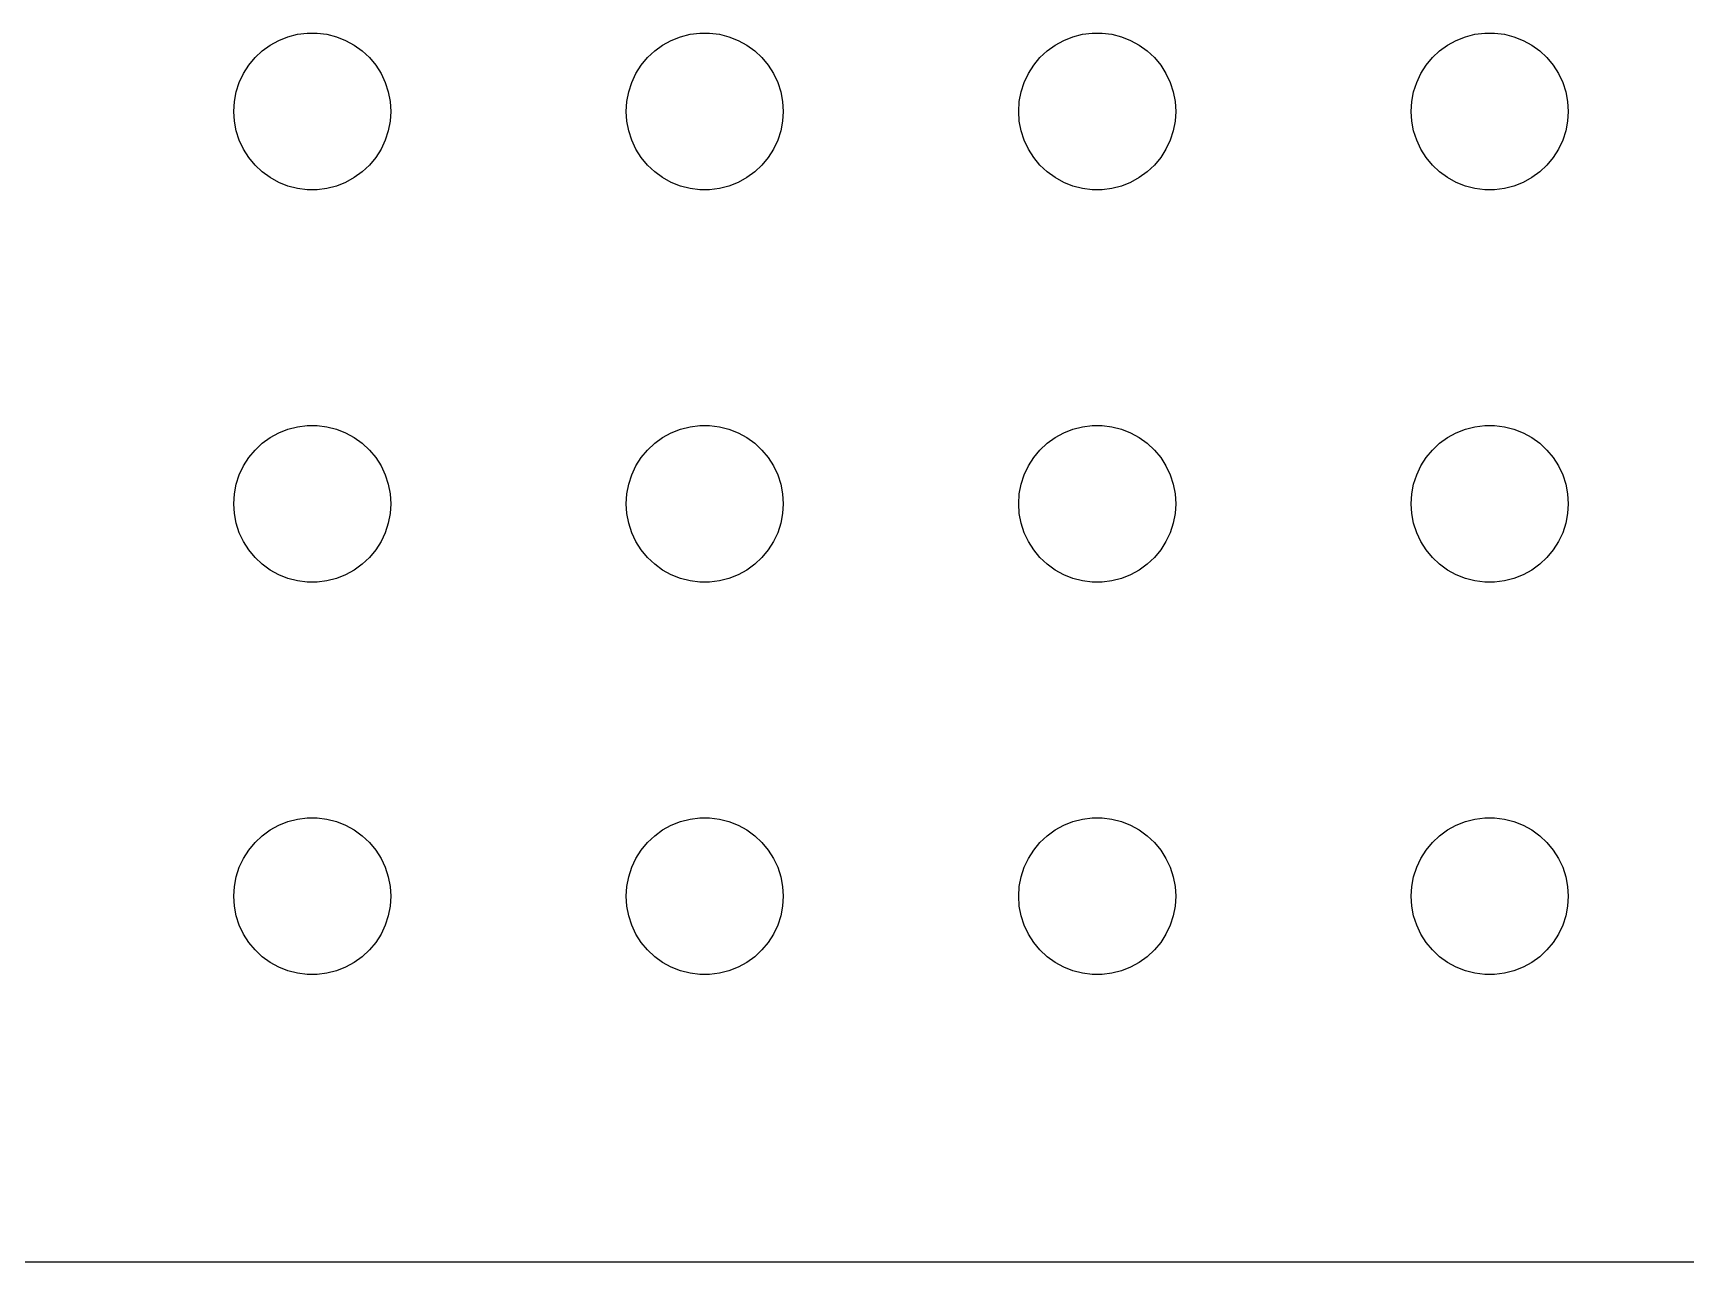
# Model space of a CAD drawing. Header units: metres. Extents: x -134 to 134, y 62 to 166.
# Drawn here: x -35.33 to -3.75, y 62.01 to 85.5 of the extents above; entities that cross this region are included whole.
import ezdxf

# ---------------------------------------------------------------- set-up
doc = ezdxf.new("R2010")
doc.units = ezdxf.units.M

msp = doc.modelspace()

# ---------------------------------------------------------------- linework, layer by layer
for p, q in [((-30.8037, 85.2665), (-30.6387, 85.3573)), ((-30.6387, 85.3573), (-30.4635, 85.4266)), ((-30.4635, 85.4266), (-30.2811, 85.4734)), ((-30.2811, 85.4734), (-30.0942, 85.497)), ((-30.0942, 85.497), (-29.9058, 85.497)), ((-29.9058, 85.497), (-29.7189, 85.4734)), ((-29.7189, 85.4734), (-29.5365, 85.4266)), ((-29.5365, 85.4266), (-29.3613, 85.3573)), ((-29.3613, 85.3573), (-29.1963, 85.2665)), ((-23.3037, 85.2665), (-23.1387, 85.3573)), ((-23.1387, 85.3573), (-22.9635, 85.4266)), ((-22.9635, 85.4266), (-22.7811, 85.4734)), ((-22.7811, 85.4734), (-22.5942, 85.497)), ((-22.5942, 85.497), (-22.4058, 85.497)), ((-22.4058, 85.497), (-22.2189, 85.4734)), ((-22.2189, 85.4734), (-22.0365, 85.4266)), ((-22.0365, 85.4266), (-21.8613, 85.3573)), ((-21.8613, 85.3573), (-21.6963, 85.2665)), ((-15.8037, 85.2665), (-15.6387, 85.3573)), ((-15.6387, 85.3573), (-15.4635, 85.4266)), ((-15.4635, 85.4266), (-15.2811, 85.4734)), ((-15.2811, 85.4734), (-15.0942, 85.497)), ((-15.0942, 85.497), (-14.9058, 85.497)), ((-14.9058, 85.497), (-14.7189, 85.4734)), ((-14.7189, 85.4734), (-14.5365, 85.4266)), ((-14.5365, 85.4266), (-14.3613, 85.3573)), ((-14.3613, 85.3573), (-14.1963, 85.2665)), ((-8.30373, 85.2665), (-8.13866, 85.3573)), ((-8.13866, 85.3573), (-7.96352, 85.4266)), ((-7.96352, 85.4266), (-7.78107, 85.4734)), ((-7.78107, 85.4734), (-7.59418, 85.497)), ((-7.59418, 85.497), (-7.40581, 85.497)), ((-7.40581, 85.497), (-7.21892, 85.4734)), ((-7.21892, 85.4734), (-7.03647, 85.4266)), ((-7.03647, 85.4266), (-6.86133, 85.3573)), ((-6.86133, 85.3573), (-6.69626, 85.2665)), ((-31.2135, 84.8817), (-31.0934, 85.0268)), ((-31.0934, 85.0268), (-30.9561, 85.1558)), ((-30.9561, 85.1558), (-30.8037, 85.2665)), ((-29.1963, 85.2665), (-29.0439, 85.1558)), ((-29.0439, 85.1558), (-28.9065, 85.0268)), ((-28.9065, 85.0268), (-28.7865, 84.8817)), ((-23.7135, 84.8817), (-23.5934, 85.0268)), ((-23.5934, 85.0268), (-23.4561, 85.1558)), ((-23.4561, 85.1558), (-23.3037, 85.2665)), ((-21.6963, 85.2665), (-21.5439, 85.1558)), ((-21.5439, 85.1558), (-21.4065, 85.0268)), ((-21.4065, 85.0268), (-21.2865, 84.8817)), ((-16.2135, 84.8817), (-16.0934, 85.0268)), ((-16.0934, 85.0268), (-15.9561, 85.1558)), ((-15.9561, 85.1558), (-15.8037, 85.2665)), ((-14.1963, 85.2665), (-14.0439, 85.1558)), ((-14.0439, 85.1558), (-13.9065, 85.0268)), ((-13.9065, 85.0268), (-13.7865, 84.8817)), ((-8.71352, 84.8817), (-8.59344, 85.0268)), ((-8.59344, 85.0268), (-8.45613, 85.1558)), ((-8.45613, 85.1558), (-8.30373, 85.2665)), ((-6.69626, 85.2665), (-6.54385, 85.1558)), ((-6.54385, 85.1558), (-6.40654, 85.0268)), ((-6.40654, 85.0268), (-6.28647, 84.8817)), ((-31.3947, 84.5522), (-31.3145, 84.7226)), ((-31.3145, 84.7226), (-31.2135, 84.8817)), ((-28.7865, 84.8817), (-28.6855, 84.7226)), ((-28.6855, 84.7226), (-28.6053, 84.5522)), ((-23.8947, 84.5522), (-23.8145, 84.7226)), ((-23.8145, 84.7226), (-23.7135, 84.8817)), ((-21.2865, 84.8817), (-21.1855, 84.7226)), ((-21.1855, 84.7226), (-21.1053, 84.5522)), ((-16.3947, 84.5522), (-16.3145, 84.7226)), ((-16.3145, 84.7226), (-16.2135, 84.8817)), ((-13.7865, 84.8817), (-13.6855, 84.7226)), ((-13.6855, 84.7226), (-13.6053, 84.5522)), ((-8.89465, 84.5522), (-8.81445, 84.7226)), ((-8.81445, 84.7226), (-8.71352, 84.8817)), ((-6.28647, 84.8817), (-6.18553, 84.7226)), ((-6.18553, 84.7226), (-6.10533, 84.5522)), ((-31.4882, 84.188), (-31.4529, 84.373)), ((-31.4529, 84.373), (-31.3947, 84.5522)), ((-28.6053, 84.5522), (-28.5471, 84.373)), ((-28.5471, 84.373), (-28.5118, 84.188)), ((-23.9882, 84.188), (-23.9529, 84.373)), ((-23.9529, 84.373), (-23.8947, 84.5522)), ((-21.1053, 84.5522), (-21.0471, 84.373)), ((-21.0471, 84.373), (-21.0118, 84.188)), ((-16.4882, 84.188), (-16.4529, 84.373)), ((-16.4529, 84.373), (-16.3947, 84.5522)), ((-13.6053, 84.5522), (-13.5471, 84.373)), ((-13.5471, 84.373), (-13.5118, 84.188)), ((-8.98816, 84.188), (-8.95287, 84.373)), ((-8.95287, 84.373), (-8.89465, 84.5522)), ((-6.10533, 84.5522), (-6.04712, 84.373)), ((-6.04712, 84.373), (-6.01183, 84.188)), ((-31.5, 84), (-31.4882, 84.188)), ((-28.5118, 84.188), (-28.5, 84)), ((-24, 84), (-23.9882, 84.188)), ((-21.0118, 84.188), (-21, 84)), ((-16.5, 84), (-16.4882, 84.188)), ((-13.5118, 84.188), (-13.5, 84)), ((-9, 84), (-8.98816, 84.188)), ((-6.01183, 84.188), (-6, 84)), ((-31.4882, 83.812), (-31.5, 84)), ((-31.4529, 83.627), (-31.4882, 83.812)), ((-28.5118, 83.812), (-28.5471, 83.627)), ((-28.5, 84), (-28.5118, 83.812)), ((-23.9882, 83.812), (-24, 84)), ((-23.9529, 83.627), (-23.9882, 83.812)), ((-21.0118, 83.812), (-21.0471, 83.627)), ((-21, 84), (-21.0118, 83.812)), ((-16.4882, 83.812), (-16.5, 84)), ((-16.4529, 83.627), (-16.4882, 83.812)), ((-13.5118, 83.812), (-13.5471, 83.627)), ((-13.5, 84), (-13.5118, 83.812)), ((-8.98816, 83.812), (-9, 84)), ((-8.95287, 83.627), (-8.98816, 83.812)), ((-6.01183, 83.812), (-6.04712, 83.627)), ((-6, 84), (-6.01183, 83.812)), ((-31.3947, 83.4478), (-31.4529, 83.627)), ((-31.3145, 83.2774), (-31.3947, 83.4478)), ((-28.6053, 83.4478), (-28.6855, 83.2774)), ((-28.5471, 83.627), (-28.6053, 83.4478)), ((-23.8947, 83.4478), (-23.9529, 83.627)), ((-23.8145, 83.2774), (-23.8947, 83.4478)), ((-21.1053, 83.4478), (-21.1855, 83.2774)), ((-21.0471, 83.627), (-21.1053, 83.4478)), ((-16.3947, 83.4478), (-16.4529, 83.627)), ((-16.3145, 83.2774), (-16.3947, 83.4478)), ((-13.6053, 83.4478), (-13.6855, 83.2774)), ((-13.5471, 83.627), (-13.6053, 83.4478)), ((-8.89465, 83.4478), (-8.95287, 83.627)), ((-8.81445, 83.2774), (-8.89465, 83.4478)), ((-6.10533, 83.4478), (-6.18553, 83.2774)), ((-6.04712, 83.627), (-6.10533, 83.4478)), ((-31.2135, 83.1183), (-31.3145, 83.2774)), ((-31.0934, 82.9732), (-31.2135, 83.1183)), ((-28.7865, 83.1183), (-28.9065, 82.9732)), ((-28.6855, 83.2774), (-28.7865, 83.1183)), ((-23.7135, 83.1183), (-23.8145, 83.2774)), ((-23.5934, 82.9732), (-23.7135, 83.1183)), ((-21.2865, 83.1183), (-21.4065, 82.9732)), ((-21.1855, 83.2774), (-21.2865, 83.1183)), ((-16.2135, 83.1183), (-16.3145, 83.2774)), ((-16.0934, 82.9732), (-16.2135, 83.1183)), ((-13.7865, 83.1183), (-13.9065, 82.9732)), ((-13.6855, 83.2774), (-13.7865, 83.1183)), ((-8.71352, 83.1183), (-8.81445, 83.2774)), ((-8.59344, 82.9732), (-8.71352, 83.1183)), ((-6.28647, 83.1183), (-6.40654, 82.9732)), ((-6.18553, 83.2774), (-6.28647, 83.1183)), ((-30.9561, 82.8442), (-31.0934, 82.9732)), ((-30.8037, 82.7335), (-30.9561, 82.8442)), ((-29.0439, 82.8442), (-29.1963, 82.7335)), ((-28.9065, 82.9732), (-29.0439, 82.8442)), ((-23.4561, 82.8442), (-23.5934, 82.9732)), ((-23.3037, 82.7335), (-23.4561, 82.8442)), ((-21.5439, 82.8442), (-21.6963, 82.7335)), ((-21.4065, 82.9732), (-21.5439, 82.8442)), ((-15.9561, 82.8442), (-16.0934, 82.9732)), ((-15.8037, 82.7335), (-15.9561, 82.8442)), ((-14.0439, 82.8442), (-14.1963, 82.7335)), ((-13.9065, 82.9732), (-14.0439, 82.8442)), ((-8.45613, 82.8442), (-8.59344, 82.9732)), ((-8.30373, 82.7335), (-8.45613, 82.8442)), ((-6.54385, 82.8442), (-6.69626, 82.7335)), ((-6.40654, 82.9732), (-6.54385, 82.8442)), ((-30.6387, 82.6428), (-30.8037, 82.7335)), ((-30.4635, 82.5734), (-30.6387, 82.6428)), ((-30.2811, 82.5266), (-30.4635, 82.5734)), ((-30.0942, 82.503), (-30.2811, 82.5266)), ((-29.9058, 82.503), (-30.0942, 82.503)), ((-29.7189, 82.5266), (-29.9058, 82.503)), ((-29.5365, 82.5734), (-29.7189, 82.5266)), ((-29.3613, 82.6428), (-29.5365, 82.5734)), ((-29.1963, 82.7335), (-29.3613, 82.6428)), ((-23.1387, 82.6428), (-23.3037, 82.7335)), ((-22.9635, 82.5734), (-23.1387, 82.6428)), ((-22.7811, 82.5266), (-22.9635, 82.5734)), ((-22.5942, 82.503), (-22.7811, 82.5266)), ((-22.4058, 82.503), (-22.5942, 82.503)), ((-22.2189, 82.5266), (-22.4058, 82.503)), ((-22.0365, 82.5734), (-22.2189, 82.5266)), ((-21.8613, 82.6428), (-22.0365, 82.5734)), ((-21.6963, 82.7335), (-21.8613, 82.6428)), ((-15.6387, 82.6428), (-15.8037, 82.7335)), ((-15.4635, 82.5734), (-15.6387, 82.6428)), ((-15.2811, 82.5266), (-15.4635, 82.5734)), ((-15.0942, 82.503), (-15.2811, 82.5266)), ((-14.9058, 82.503), (-15.0942, 82.503)), ((-14.7189, 82.5266), (-14.9058, 82.503)), ((-14.5365, 82.5734), (-14.7189, 82.5266)), ((-14.3613, 82.6428), (-14.5365, 82.5734)), ((-14.1963, 82.7335), (-14.3613, 82.6428)), ((-8.13866, 82.6428), (-8.30373, 82.7335)), ((-7.96352, 82.5734), (-8.13866, 82.6428)), ((-7.78107, 82.5266), (-7.96352, 82.5734)), ((-7.59418, 82.503), (-7.78107, 82.5266)), ((-7.40581, 82.503), (-7.59418, 82.503)), ((-7.21892, 82.5266), (-7.40581, 82.503)), ((-7.03647, 82.5734), (-7.21892, 82.5266)), ((-6.86133, 82.6428), (-7.03647, 82.5734)), ((-6.69626, 82.7335), (-6.86133, 82.6428)), ((-30.9561, 77.6558), (-30.8037, 77.7665)), ((-30.8037, 77.7665), (-30.6387, 77.8572)), ((-30.6387, 77.8572), (-30.4635, 77.9266)), ((-30.4635, 77.9266), (-30.2811, 77.9734)), ((-30.2811, 77.9734), (-30.0942, 77.997)), ((-30.0942, 77.997), (-29.9058, 77.997)), ((-29.9058, 77.997), (-29.7189, 77.9734)), ((-29.7189, 77.9734), (-29.5365, 77.9266)), ((-29.5365, 77.9266), (-29.3613, 77.8572)), ((-29.3613, 77.8572), (-29.1963, 77.7665)), ((-29.1963, 77.7665), (-29.0439, 77.6558)), ((-23.4561, 77.6558), (-23.3037, 77.7665)), ((-23.3037, 77.7665), (-23.1387, 77.8572)), ((-23.1387, 77.8572), (-22.9635, 77.9266)), ((-22.9635, 77.9266), (-22.7811, 77.9734)), ((-22.7811, 77.9734), (-22.5942, 77.997)), ((-22.5942, 77.997), (-22.4058, 77.997)), ((-22.4058, 77.997), (-22.2189, 77.9734)), ((-22.2189, 77.9734), (-22.0365, 77.9266)), ((-22.0365, 77.9266), (-21.8613, 77.8572)), ((-21.8613, 77.8572), (-21.6963, 77.7665)), ((-21.6963, 77.7665), (-21.5439, 77.6558)), ((-15.9561, 77.6558), (-15.8037, 77.7665)), ((-15.8037, 77.7665), (-15.6387, 77.8572)), ((-15.6387, 77.8572), (-15.4635, 77.9266)), ((-15.4635, 77.9266), (-15.2811, 77.9734)), ((-15.2811, 77.9734), (-15.0942, 77.997)), ((-15.0942, 77.997), (-14.9058, 77.997)), ((-14.9058, 77.997), (-14.7189, 77.9734)), ((-14.7189, 77.9734), (-14.5365, 77.9266)), ((-14.5365, 77.9266), (-14.3613, 77.8572)), ((-14.3613, 77.8572), (-14.1963, 77.7665)), ((-14.1963, 77.7665), (-14.0439, 77.6558)), ((-8.45613, 77.6558), (-8.30373, 77.7665)), ((-8.30373, 77.7665), (-8.13866, 77.8572)), ((-8.13866, 77.8572), (-7.96352, 77.9266)), ((-7.96352, 77.9266), (-7.78107, 77.9734)), ((-7.78107, 77.9734), (-7.59418, 77.997)), ((-7.59418, 77.997), (-7.40581, 77.997)), ((-7.40581, 77.997), (-7.21892, 77.9734)), ((-7.21892, 77.9734), (-7.03647, 77.9266)), ((-7.03647, 77.9266), (-6.86133, 77.8572)), ((-6.86133, 77.8572), (-6.69626, 77.7665)), ((-6.69626, 77.7665), (-6.54385, 77.6558)), ((-31.2135, 77.3817), (-31.0934, 77.5268)), ((-31.0934, 77.5268), (-30.9561, 77.6558)), ((-29.0439, 77.6558), (-28.9065, 77.5268)), ((-28.9065, 77.5268), (-28.7865, 77.3817)), ((-23.7135, 77.3817), (-23.5934, 77.5268)), ((-23.5934, 77.5268), (-23.4561, 77.6558)), ((-21.5439, 77.6558), (-21.4065, 77.5268)), ((-21.4065, 77.5268), (-21.2865, 77.3817)), ((-16.2135, 77.3817), (-16.0934, 77.5268)), ((-16.0934, 77.5268), (-15.9561, 77.6558)), ((-14.0439, 77.6558), (-13.9065, 77.5268)), ((-13.9065, 77.5268), (-13.7865, 77.3817)), ((-8.71352, 77.3817), (-8.59344, 77.5268)), ((-8.59344, 77.5268), (-8.45613, 77.6558)), ((-6.54385, 77.6558), (-6.40654, 77.5268)), ((-6.40654, 77.5268), (-6.28647, 77.3817)), ((-31.3947, 77.0522), (-31.3145, 77.2226)), ((-31.3145, 77.2226), (-31.2135, 77.3817)), ((-28.7865, 77.3817), (-28.6855, 77.2226)), ((-28.6855, 77.2226), (-28.6053, 77.0522)), ((-23.8947, 77.0522), (-23.8145, 77.2226)), ((-23.8145, 77.2226), (-23.7135, 77.3817)), ((-21.2865, 77.3817), (-21.1855, 77.2226)), ((-21.1855, 77.2226), (-21.1053, 77.0522)), ((-16.3947, 77.0522), (-16.3145, 77.2226)), ((-16.3145, 77.2226), (-16.2135, 77.3817)), ((-13.7865, 77.3817), (-13.6855, 77.2226)), ((-13.6855, 77.2226), (-13.6053, 77.0522)), ((-8.89465, 77.0522), (-8.81445, 77.2226)), ((-8.81445, 77.2226), (-8.71352, 77.3817)), ((-6.28647, 77.3817), (-6.18553, 77.2226)), ((-6.18553, 77.2226), (-6.10533, 77.0522)), ((-31.4882, 76.688), (-31.4529, 76.873)), ((-31.4529, 76.873), (-31.3947, 77.0522)), ((-28.6053, 77.0522), (-28.5471, 76.873)), ((-28.5471, 76.873), (-28.5118, 76.688)), ((-23.9882, 76.688), (-23.9529, 76.873)), ((-23.9529, 76.873), (-23.8947, 77.0522)), ((-21.1053, 77.0522), (-21.0471, 76.873)), ((-21.0471, 76.873), (-21.0118, 76.688)), ((-16.4882, 76.688), (-16.4529, 76.873)), ((-16.4529, 76.873), (-16.3947, 77.0522)), ((-13.6053, 77.0522), (-13.5471, 76.873)), ((-13.5471, 76.873), (-13.5118, 76.688)), ((-8.98816, 76.688), (-8.95287, 76.873)), ((-8.95287, 76.873), (-8.89465, 77.0522)), ((-6.10533, 77.0522), (-6.04712, 76.873)), ((-6.04712, 76.873), (-6.01183, 76.688)), ((-31.5, 76.5), (-31.4882, 76.688)), ((-31.4882, 76.312), (-31.5, 76.5)), ((-28.5118, 76.688), (-28.5, 76.5)), ((-28.5, 76.5), (-28.5118, 76.312)), ((-24, 76.5), (-23.9882, 76.688)), ((-23.9882, 76.312), (-24, 76.5)), ((-21.0118, 76.688), (-21, 76.5)), ((-21, 76.5), (-21.0118, 76.312)), ((-16.5, 76.5), (-16.4882, 76.688)), ((-16.4882, 76.312), (-16.5, 76.5)), ((-13.5118, 76.688), (-13.5, 76.5)), ((-13.5, 76.5), (-13.5118, 76.312)), ((-9, 76.5), (-8.98816, 76.688)), ((-8.98816, 76.312), (-9, 76.5)), ((-6.01183, 76.688), (-6, 76.5)), ((-6, 76.5), (-6.01183, 76.312)), ((-31.4529, 76.127), (-31.4882, 76.312)), ((-31.3947, 75.9478), (-31.4529, 76.127)), ((-28.5471, 76.127), (-28.6053, 75.9478)), ((-28.5118, 76.312), (-28.5471, 76.127)), ((-23.9529, 76.127), (-23.9882, 76.312)), ((-23.8947, 75.9478), (-23.9529, 76.127)), ((-21.0471, 76.127), (-21.1053, 75.9478)), ((-21.0118, 76.312), (-21.0471, 76.127)), ((-16.4529, 76.127), (-16.4882, 76.312)), ((-16.3947, 75.9478), (-16.4529, 76.127)), ((-13.5471, 76.127), (-13.6053, 75.9478)), ((-13.5118, 76.312), (-13.5471, 76.127)), ((-8.95287, 76.127), (-8.98816, 76.312)), ((-8.89465, 75.9478), (-8.95287, 76.127)), ((-6.04712, 76.127), (-6.10533, 75.9478)), ((-6.01183, 76.312), (-6.04712, 76.127)), ((-31.3145, 75.7774), (-31.3947, 75.9478)), ((-28.6053, 75.9478), (-28.6855, 75.7774)), ((-23.8145, 75.7774), (-23.8947, 75.9478)), ((-21.1053, 75.9478), (-21.1855, 75.7774)), ((-16.3145, 75.7774), (-16.3947, 75.9478)), ((-13.6053, 75.9478), (-13.6855, 75.7774)), ((-8.81445, 75.7774), (-8.89465, 75.9478)), ((-6.10533, 75.9478), (-6.18553, 75.7774)), ((-31.2135, 75.6183), (-31.3145, 75.7774)), ((-31.0934, 75.4732), (-31.2135, 75.6183)), ((-28.7865, 75.6183), (-28.9065, 75.4732)), ((-28.6855, 75.7774), (-28.7865, 75.6183)), ((-23.7135, 75.6183), (-23.8145, 75.7774)), ((-23.5934, 75.4732), (-23.7135, 75.6183)), ((-21.2865, 75.6183), (-21.4065, 75.4732)), ((-21.1855, 75.7774), (-21.2865, 75.6183)), ((-16.2135, 75.6183), (-16.3145, 75.7774)), ((-16.0934, 75.4732), (-16.2135, 75.6183)), ((-13.7865, 75.6183), (-13.9065, 75.4732)), ((-13.6855, 75.7774), (-13.7865, 75.6183)), ((-8.71352, 75.6183), (-8.81445, 75.7774)), ((-8.59344, 75.4732), (-8.71352, 75.6183)), ((-6.28647, 75.6183), (-6.40654, 75.4732)), ((-6.18553, 75.7774), (-6.28647, 75.6183)), ((-30.9561, 75.3442), (-31.0934, 75.4732)), ((-30.8037, 75.2335), (-30.9561, 75.3442)), ((-30.6387, 75.1428), (-30.8037, 75.2335)), ((-29.1963, 75.2335), (-29.3613, 75.1428)), ((-29.0439, 75.3442), (-29.1963, 75.2335)), ((-28.9065, 75.4732), (-29.0439, 75.3442)), ((-23.4561, 75.3442), (-23.5934, 75.4732)), ((-23.3037, 75.2335), (-23.4561, 75.3442)), ((-23.1387, 75.1428), (-23.3037, 75.2335)), ((-21.6963, 75.2335), (-21.8613, 75.1428)), ((-21.5439, 75.3442), (-21.6963, 75.2335)), ((-21.4065, 75.4732), (-21.5439, 75.3442)), ((-15.9561, 75.3442), (-16.0934, 75.4732)), ((-15.8037, 75.2335), (-15.9561, 75.3442)), ((-15.6387, 75.1428), (-15.8037, 75.2335)), ((-14.1963, 75.2335), (-14.3613, 75.1428)), ((-14.0439, 75.3442), (-14.1963, 75.2335)), ((-13.9065, 75.4732), (-14.0439, 75.3442)), ((-8.45613, 75.3442), (-8.59344, 75.4732)), ((-8.30373, 75.2335), (-8.45613, 75.3442)), ((-8.13866, 75.1428), (-8.30373, 75.2335)), ((-6.69626, 75.2335), (-6.86133, 75.1428)), ((-6.54385, 75.3442), (-6.69626, 75.2335)), ((-6.40654, 75.4732), (-6.54385, 75.3442)), ((-30.4635, 75.0734), (-30.6387, 75.1428)), ((-30.2811, 75.0266), (-30.4635, 75.0734)), ((-30.0942, 75.003), (-30.2811, 75.0266)), ((-29.9058, 75.003), (-30.0942, 75.003)), ((-29.7189, 75.0266), (-29.9058, 75.003)), ((-29.5365, 75.0734), (-29.7189, 75.0266)), ((-29.3613, 75.1428), (-29.5365, 75.0734)), ((-22.9635, 75.0734), (-23.1387, 75.1428)), ((-22.7811, 75.0266), (-22.9635, 75.0734)), ((-22.5942, 75.003), (-22.7811, 75.0266)), ((-22.4058, 75.003), (-22.5942, 75.003)), ((-22.2189, 75.0266), (-22.4058, 75.003)), ((-22.0365, 75.0734), (-22.2189, 75.0266)), ((-21.8613, 75.1428), (-22.0365, 75.0734)), ((-15.4635, 75.0734), (-15.6387, 75.1428)), ((-15.2811, 75.0266), (-15.4635, 75.0734)), ((-15.0942, 75.003), (-15.2811, 75.0266)), ((-14.9058, 75.003), (-15.0942, 75.003)), ((-14.7189, 75.0266), (-14.9058, 75.003)), ((-14.5365, 75.0734), (-14.7189, 75.0266)), ((-14.3613, 75.1428), (-14.5365, 75.0734)), ((-7.96352, 75.0734), (-8.13866, 75.1428)), ((-7.78107, 75.0266), (-7.96352, 75.0734)), ((-7.59418, 75.003), (-7.78107, 75.0266)), ((-7.40581, 75.003), (-7.59418, 75.003)), ((-7.21892, 75.0266), (-7.40581, 75.003)), ((-7.03647, 75.0734), (-7.21892, 75.0266)), ((-6.86133, 75.1428), (-7.03647, 75.0734)), ((-30.4635, 70.4266), (-30.2811, 70.4734)), ((-30.2811, 70.4734), (-30.0942, 70.497)), ((-30.0942, 70.497), (-29.9058, 70.497)), ((-29.9058, 70.497), (-29.7189, 70.4734)), ((-29.7189, 70.4734), (-29.5365, 70.4266)), ((-22.9635, 70.4266), (-22.7811, 70.4734)), ((-22.7811, 70.4734), (-22.5942, 70.497)), ((-22.5942, 70.497), (-22.4058, 70.497)), ((-22.4058, 70.497), (-22.2189, 70.4734)), ((-22.2189, 70.4734), (-22.0365, 70.4266)), ((-15.4635, 70.4266), (-15.2811, 70.4734)), ((-15.2811, 70.4734), (-15.0942, 70.497)), ((-15.0942, 70.497), (-14.9058, 70.497)), ((-14.9058, 70.497), (-14.7189, 70.4734)), ((-14.7189, 70.4734), (-14.5365, 70.4266)), ((-7.96352, 70.4266), (-7.78107, 70.4734)), ((-7.78107, 70.4734), (-7.59418, 70.497)), ((-7.59418, 70.497), (-7.40581, 70.497)), ((-7.40581, 70.497), (-7.21892, 70.4734)), ((-7.21892, 70.4734), (-7.03647, 70.4266)), ((-31.0934, 70.0268), (-30.9561, 70.1558)), ((-30.9561, 70.1558), (-30.8037, 70.2665)), ((-30.8037, 70.2665), (-30.6387, 70.3572)), ((-30.6387, 70.3572), (-30.4635, 70.4266)), ((-29.5365, 70.4266), (-29.3613, 70.3572)), ((-29.3613, 70.3572), (-29.1963, 70.2665)), ((-29.1963, 70.2665), (-29.0439, 70.1558)), ((-29.0439, 70.1558), (-28.9065, 70.0268)), ((-23.5934, 70.0268), (-23.4561, 70.1558)), ((-23.4561, 70.1558), (-23.3037, 70.2665)), ((-23.3037, 70.2665), (-23.1387, 70.3572)), ((-23.1387, 70.3572), (-22.9635, 70.4266)), ((-22.0365, 70.4266), (-21.8613, 70.3572)), ((-21.8613, 70.3572), (-21.6963, 70.2665)), ((-21.6963, 70.2665), (-21.5439, 70.1558)), ((-21.5439, 70.1558), (-21.4065, 70.0268)), ((-16.0934, 70.0268), (-15.9561, 70.1558)), ((-15.9561, 70.1558), (-15.8037, 70.2665)), ((-15.8037, 70.2665), (-15.6387, 70.3572)), ((-15.6387, 70.3572), (-15.4635, 70.4266)), ((-14.5365, 70.4266), (-14.3613, 70.3572)), ((-14.3613, 70.3572), (-14.1963, 70.2665)), ((-14.1963, 70.2665), (-14.0439, 70.1558)), ((-14.0439, 70.1558), (-13.9065, 70.0268)), ((-8.59344, 70.0268), (-8.45613, 70.1558)), ((-8.45613, 70.1558), (-8.30373, 70.2665)), ((-8.30373, 70.2665), (-8.13866, 70.3572)), ((-8.13866, 70.3572), (-7.96352, 70.4266)), ((-7.03647, 70.4266), (-6.86133, 70.3572)), ((-6.86133, 70.3572), (-6.69626, 70.2665)), ((-6.69626, 70.2665), (-6.54385, 70.1558)), ((-6.54385, 70.1558), (-6.40654, 70.0268)), ((-31.3145, 69.7226), (-31.2135, 69.8817)), ((-31.2135, 69.8817), (-31.0934, 70.0268)), ((-28.9065, 70.0268), (-28.7865, 69.8817)), ((-28.7865, 69.8817), (-28.6855, 69.7226)), ((-23.8145, 69.7226), (-23.7135, 69.8817)), ((-23.7135, 69.8817), (-23.5934, 70.0268)), ((-21.4065, 70.0268), (-21.2865, 69.8817)), ((-21.2865, 69.8817), (-21.1855, 69.7226)), ((-16.3145, 69.7226), (-16.2135, 69.8817)), ((-16.2135, 69.8817), (-16.0934, 70.0268)), ((-13.9065, 70.0268), (-13.7865, 69.8817)), ((-13.7865, 69.8817), (-13.6855, 69.7226)), ((-8.81445, 69.7226), (-8.71352, 69.8817)), ((-8.71352, 69.8817), (-8.59344, 70.0268)), ((-6.40654, 70.0268), (-6.28647, 69.8817)), ((-6.28647, 69.8817), (-6.18553, 69.7226)), ((-31.4529, 69.373), (-31.3947, 69.5522)), ((-31.3947, 69.5522), (-31.3145, 69.7226)), ((-28.6855, 69.7226), (-28.6053, 69.5522)), ((-28.6053, 69.5522), (-28.5471, 69.373)), ((-23.9529, 69.373), (-23.8947, 69.5522)), ((-23.8947, 69.5522), (-23.8145, 69.7226)), ((-21.1855, 69.7226), (-21.1053, 69.5522)), ((-21.1053, 69.5522), (-21.0471, 69.373)), ((-16.4529, 69.373), (-16.3947, 69.5522)), ((-16.3947, 69.5522), (-16.3145, 69.7226)), ((-13.6855, 69.7226), (-13.6053, 69.5522)), ((-13.6053, 69.5522), (-13.5471, 69.373)), ((-8.95287, 69.373), (-8.89465, 69.5522)), ((-8.89465, 69.5522), (-8.81445, 69.7226)), ((-6.18553, 69.7226), (-6.10533, 69.5522)), ((-6.10533, 69.5522), (-6.04712, 69.373)), ((-31.5, 69), (-31.4882, 69.188)), ((-31.4882, 69.188), (-31.4529, 69.373)), ((-28.5471, 69.373), (-28.5118, 69.188)), ((-28.5118, 69.188), (-28.5, 69)), ((-24, 69), (-23.9882, 69.188)), ((-23.9882, 69.188), (-23.9529, 69.373)), ((-21.0471, 69.373), (-21.0118, 69.188)), ((-21.0118, 69.188), (-21, 69)), ((-16.5, 69), (-16.4882, 69.188)), ((-16.4882, 69.188), (-16.4529, 69.373)), ((-13.5471, 69.373), (-13.5118, 69.188)), ((-13.5118, 69.188), (-13.5, 69)), ((-9, 69), (-8.98816, 69.188)), ((-8.98816, 69.188), (-8.95287, 69.373)), ((-6.04712, 69.373), (-6.01183, 69.188)), ((-6.01183, 69.188), (-6, 69)), ((-31.4882, 68.812), (-31.5, 69)), ((-28.5, 69), (-28.5118, 68.812)), ((-23.9882, 68.812), (-24, 69)), ((-21, 69), (-21.0118, 68.812)), ((-16.4882, 68.812), (-16.5, 69)), ((-13.5, 69), (-13.5118, 68.812)), ((-8.98816, 68.812), (-9, 69)), ((-6, 69), (-6.01183, 68.812)), ((-31.4529, 68.627), (-31.4882, 68.812)), ((-31.3947, 68.4478), (-31.4529, 68.627)), ((-28.5471, 68.627), (-28.6053, 68.4478)), ((-28.5118, 68.812), (-28.5471, 68.627)), ((-23.9529, 68.627), (-23.9882, 68.812)), ((-23.8947, 68.4478), (-23.9529, 68.627)), ((-21.0471, 68.627), (-21.1053, 68.4478)), ((-21.0118, 68.812), (-21.0471, 68.627)), ((-16.4529, 68.627), (-16.4882, 68.812)), ((-16.3947, 68.4478), (-16.4529, 68.627)), ((-13.5471, 68.627), (-13.6053, 68.4478)), ((-13.5118, 68.812), (-13.5471, 68.627)), ((-8.95287, 68.627), (-8.98816, 68.812)), ((-8.89465, 68.4478), (-8.95287, 68.627)), ((-6.04712, 68.627), (-6.10533, 68.4478)), ((-6.01183, 68.812), (-6.04712, 68.627)), ((-31.3145, 68.2774), (-31.3947, 68.4478)), ((-31.2135, 68.1183), (-31.3145, 68.2774)), ((-28.6855, 68.2774), (-28.7865, 68.1183)), ((-28.6053, 68.4478), (-28.6855, 68.2774)), ((-23.8145, 68.2774), (-23.8947, 68.4478)), ((-23.7135, 68.1183), (-23.8145, 68.2774)), ((-21.1855, 68.2774), (-21.2865, 68.1183)), ((-21.1053, 68.4478), (-21.1855, 68.2774)), ((-16.3145, 68.2774), (-16.3947, 68.4478)), ((-16.2135, 68.1183), (-16.3145, 68.2774)), ((-13.6855, 68.2774), (-13.7865, 68.1183)), ((-13.6053, 68.4478), (-13.6855, 68.2774)), ((-8.81445, 68.2774), (-8.89465, 68.4478)), ((-8.71352, 68.1183), (-8.81445, 68.2774)), ((-6.18553, 68.2774), (-6.28647, 68.1183)), ((-6.10533, 68.4478), (-6.18553, 68.2774)), ((-31.0934, 67.9732), (-31.2135, 68.1183)), ((-30.9561, 67.8442), (-31.0934, 67.9732)), ((-28.9065, 67.9732), (-29.0439, 67.8442)), ((-28.7865, 68.1183), (-28.9065, 67.9732)), ((-23.5934, 67.9732), (-23.7135, 68.1183)), ((-23.4561, 67.8442), (-23.5934, 67.9732)), ((-21.4065, 67.9732), (-21.5439, 67.8442)), ((-21.2865, 68.1183), (-21.4065, 67.9732)), ((-16.0934, 67.9732), (-16.2135, 68.1183)), ((-15.9561, 67.8442), (-16.0934, 67.9732)), ((-13.9065, 67.9732), (-14.0439, 67.8442)), ((-13.7865, 68.1183), (-13.9065, 67.9732)), ((-8.59344, 67.9732), (-8.71352, 68.1183)), ((-8.45613, 67.8442), (-8.59344, 67.9732)), ((-6.40654, 67.9732), (-6.54385, 67.8442)), ((-6.28647, 68.1183), (-6.40654, 67.9732)), ((-30.8037, 67.7335), (-30.9561, 67.8442)), ((-30.6387, 67.6428), (-30.8037, 67.7335)), ((-30.4635, 67.5734), (-30.6387, 67.6428)), ((-29.3613, 67.6428), (-29.5365, 67.5734)), ((-29.1963, 67.7335), (-29.3613, 67.6428)), ((-29.0439, 67.8442), (-29.1963, 67.7335)), ((-23.3037, 67.7335), (-23.4561, 67.8442)), ((-23.1387, 67.6428), (-23.3037, 67.7335)), ((-22.9635, 67.5734), (-23.1387, 67.6428)), ((-21.8613, 67.6428), (-22.0365, 67.5734)), ((-21.6963, 67.7335), (-21.8613, 67.6428)), ((-21.5439, 67.8442), (-21.6963, 67.7335)), ((-15.8037, 67.7335), (-15.9561, 67.8442)), ((-15.6387, 67.6428), (-15.8037, 67.7335)), ((-15.4635, 67.5734), (-15.6387, 67.6428)), ((-14.3613, 67.6428), (-14.5365, 67.5734)), ((-14.1963, 67.7335), (-14.3613, 67.6428)), ((-14.0439, 67.8442), (-14.1963, 67.7335)), ((-8.30373, 67.7335), (-8.45613, 67.8442)), ((-8.13866, 67.6428), (-8.30373, 67.7335)), ((-7.96352, 67.5734), (-8.13866, 67.6428)), ((-6.86133, 67.6428), (-7.03647, 67.5734)), ((-6.69626, 67.7335), (-6.86133, 67.6428)), ((-6.54385, 67.8442), (-6.69626, 67.7335)), ((-30.2811, 67.5266), (-30.4635, 67.5734)), ((-30.0942, 67.503), (-30.2811, 67.5266)), ((-29.9058, 67.503), (-30.0942, 67.503)), ((-29.7189, 67.5266), (-29.9058, 67.503)), ((-29.5365, 67.5734), (-29.7189, 67.5266)), ((-22.7811, 67.5266), (-22.9635, 67.5734)), ((-22.5942, 67.503), (-22.7811, 67.5266)), ((-22.4058, 67.503), (-22.5942, 67.503)), ((-22.2189, 67.5266), (-22.4058, 67.503)), ((-22.0365, 67.5734), (-22.2189, 67.5266)), ((-15.2811, 67.5266), (-15.4635, 67.5734)), ((-15.0942, 67.503), (-15.2811, 67.5266)), ((-14.9058, 67.503), (-15.0942, 67.503)), ((-14.7189, 67.5266), (-14.9058, 67.503)), ((-14.5365, 67.5734), (-14.7189, 67.5266)), ((-7.78107, 67.5266), (-7.96352, 67.5734)), ((-7.59418, 67.503), (-7.78107, 67.5266)), ((-7.40581, 67.503), (-7.59418, 67.503)), ((-7.21892, 67.5266), (-7.40581, 67.503)), ((-7.03647, 67.5734), (-7.21892, 67.5266)), ((-129.814, 62.0099), (129.814, 62.0099))]:
    msp.add_line(p, q)

doc.saveas('drawing.dxf')
